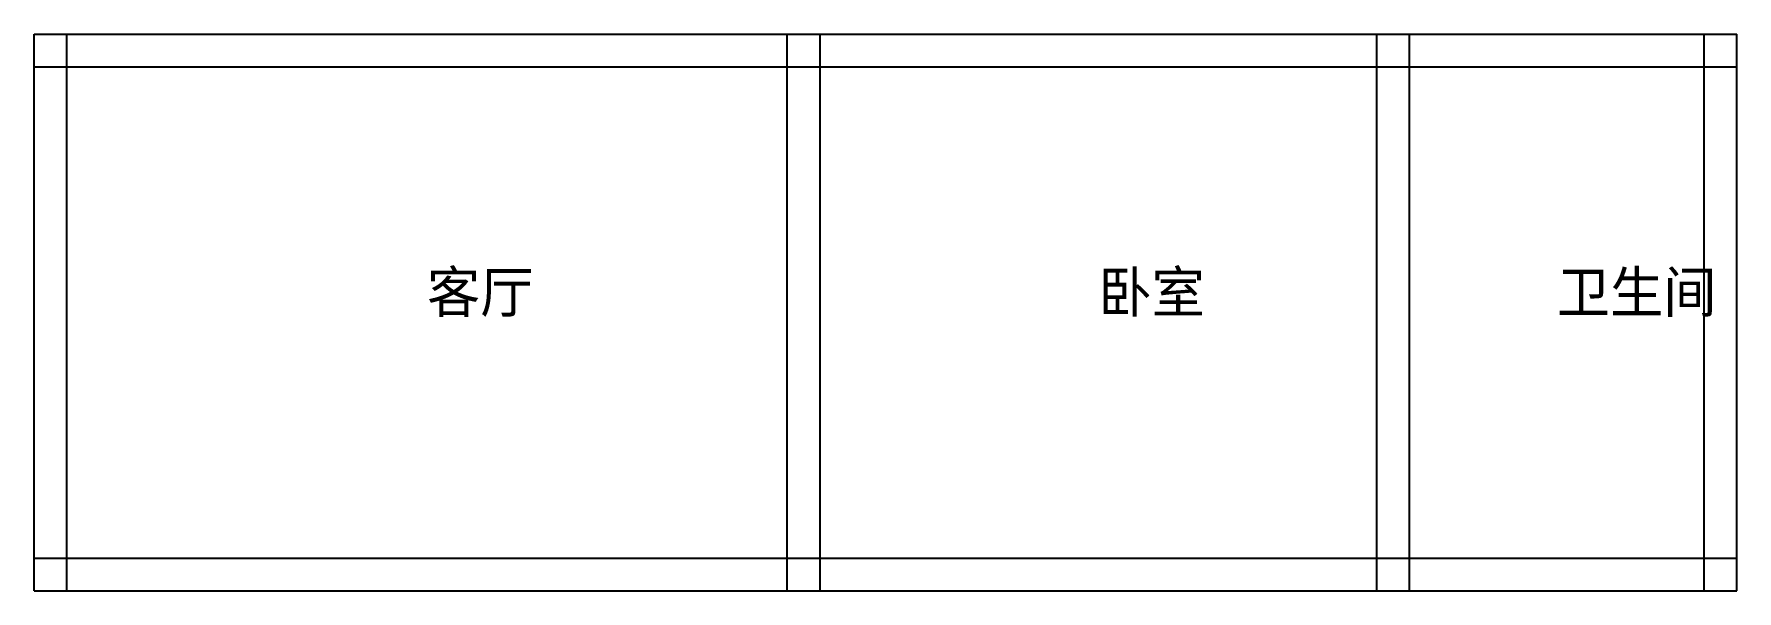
# Model space of a CAD drawing. Header units: metres. Extents: x 0 to 10400, y 0 to 3400.
import ezdxf

# ---------------------------------------------------------------- set-up
doc = ezdxf.new("R2010")
doc.units = ezdxf.units.M
for name, color, linetype in [('DOOR', 7, 'Continuous'), ('P-TEXT', 7, 'Continuous'), ('WALL', 7, 'Continuous')]:
    doc.layers.add(name, color=color, linetype=linetype)

msp = doc.modelspace()

# ---------------------------------------------------------------- linework, layer by layer
at = {"layer": 'DOOR'}
msp.add_line((1000, 200), (1900, 200), dxfattribs=at)
at = {"layer": 'WALL'}
for p, q in [((0, 3400), (10400, 3400)), ((0, 0), (0, 3400)), ((200, 0), (200, 3400)), ((4600, 0), (4600, 3400)), ((4800, 0), (4800, 3400)), ((8200, 0), (8200, 3400)), ((8400, 0), (8400, 3400)), ((10200, 0), (10200, 3400)), ((10400, 0), (10400, 3400)), ((0, 3200), (10400, 3200)), ((0, 200), (10400, 200)), ((0, 0), (10400, 0))]:
    msp.add_line(p, q, dxfattribs=at)

# ---------------------------------------------------------------- texts
at = {"layer": 'P-TEXT'}
for s, p in [('客厅', (2400, 1700)), ('卧室', (6500, 1700)), ('卫生间', (9300, 1700))]:
    msp.add_text(s, height=250, dxfattribs=at).set_placement(p)

doc.saveas('drawing.dxf')
